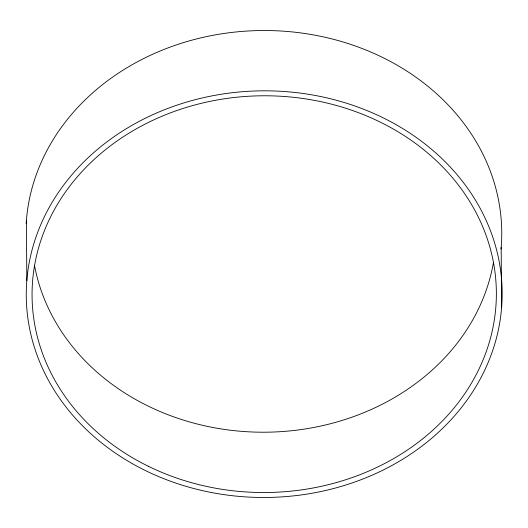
<?xml version="1.0" encoding="UTF-8"?>
<svg xmlns="http://www.w3.org/2000/svg" width="528" height="528" viewBox="0 0 528 528"><rect width="100%" height="100%" fill="white"/><g stroke="black" fill="none" stroke-linecap="round" stroke-linejoin="round"><path stroke-width="0.79" d="M501.178 247.434L501.6 307.738A237.956 203.326 -0.4 0 1 131.287 463.049A237.956 203.326 -0.4 0 1 159.74 111.665A237.956 203.326 -0.4 0 1 501.6 307.738M26.4 220.262L26.822 280.566M26.169 223.502A237.956 203.326 -0.4 0 1 279.266 30.921A237.956 203.326 -0.4 0 1 501.039 249.051M493.475 262.251A232.155 198.37 -0.4 0 1 265.175 432.208A232.155 198.37 -0.4 0 1 34.518 265.452M148.282 466.237A232.155 198.37 -0.4 0 0 496.366 293.568A232.155 198.37 -0.4 0 0 147.985 122.648A232.155 198.37 -0.4 0 0 148.282 466.237"/></g></svg>
